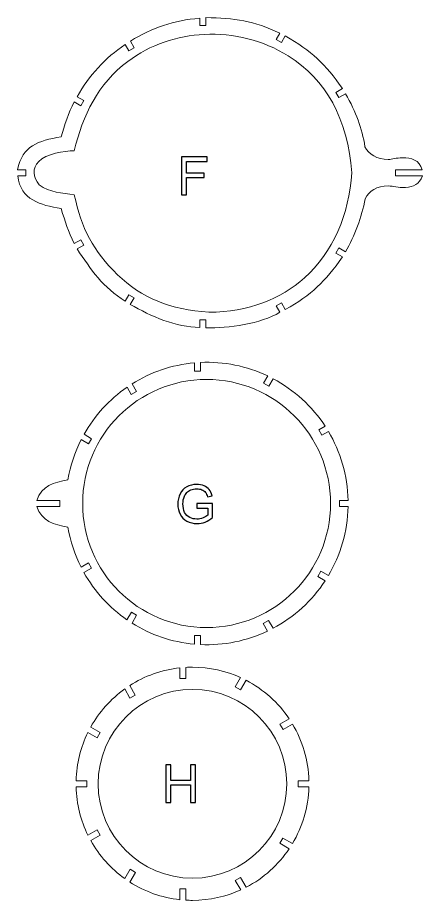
# Model space of a CAD drawing. Header units: millimetres. Extents: x 467 to 1359, y -935 to 982.
# Drawn here: x 603.8 to 803.6, y -935 to -499.6 of the extents above; entities that cross this region are included whole.
import ezdxf

# ---------------------------------------------------------------- set-up
doc = ezdxf.new("R2010")
doc.units = ezdxf.units.MM
doc.header["$MEASUREMENT"] = 0
doc.layers.add('layer 1', color=7, linetype='Continuous')

msp = doc.modelspace()

# ---------------------------------------------------------------- linework, layer by layer
at = {"layer": 'layer 1', "color": 142, "lineweight": 9}
for points, knots in [([(775.3665, -588.8902), (773.696, -598.1015), (770.1799, -607.2748), (765.707, -615.0448), (765.707, -615.0448), (765.707, -615.0448), (762.4151, -613.1442), (762.4151, -613.1442), (762.4151, -613.1442), (762.4151, -613.1442), (760.903, -615.7353), (760.903, -615.7353), (760.903, -615.7353), (760.903, -615.7353), (764.1721, -617.6228), (764.1721, -617.6228), (764.1721, -617.6228), (755.4874, -629.7556), (748.9937, -636.3222), (735.925, -643.5722), (735.925, -643.5722), (735.925, -643.5722), (734.0171, -640.2676), (734.0171, -640.2676), (734.0171, -640.2676), (734.0171, -640.2676), (731.3801, -641.7003), (731.3801, -641.7003), (731.3801, -641.7003), (731.3801, -641.7003), (733.2367, -644.9159), (733.2367, -644.9159), (733.2367, -644.9159), (724.0117, -650.5297), (707.8127, -652.9634), (696.7306, -652.4966), (696.7306, -652.4966), (696.7306, -652.4966), (696.7306, -648.6782), (696.7306, -648.6782), (696.7306, -648.6782), (696.7306, -648.6782), (693.7306, -648.6782), (693.7306, -648.6782), (693.7306, -648.6782), (693.7306, -648.6782), (693.7306, -652.3824), (693.7306, -652.3824), (693.7306, -652.3824), (682.0785, -652.3824), (669.6051, -646.8857), (659.4592, -641.0449), (659.4592, -641.0449), (659.4592, -641.0449), (661.3599, -637.7529), (661.3599, -637.7529), (661.3599, -637.7529), (661.3599, -637.7529), (658.7688, -636.2408), (658.7688, -636.2408), (658.7688, -636.2408), (658.7688, -636.2408), (656.9431, -639.403), (656.9431, -639.403), (656.9431, -639.403), (646.0882, -632.8285), (639.9992, -623.8859), (633.1735, -613.6479), (633.1735, -613.6479), (633.1735, -613.6479), (636.4804, -611.7386), (636.4804, -611.7386), (636.4804, -611.7386), (636.4804, -611.7386), (634.9601, -609.1559), (634.9601, -609.1559), (634.9601, -609.1559), (634.9601, -609.1559), (631.8143, -610.9722), (631.8143, -610.9722), (631.8143, -610.9722), (628.7004, -604.9487), (627.2727, -600.2948), (625.3204, -593.7719), (625.3204, -593.7719), (614.9659, -591.9647), (605.3763, -589.6205), (603.8509, -577.5872), (603.8509, -577.5872), (603.8509, -577.5872), (607.8368, -577.5872), (607.8368, -577.5872), (607.8368, -577.5872), (607.8368, -577.5872), (607.8368, -574.5872), (607.8368, -574.5872), (607.8368, -574.5872), (607.8368, -574.5872), (603.8356, -574.5826), (603.8356, -574.5826), (603.8356, -574.5826), (606.109, -562.727), (613.8977, -560.3022), (625.3204, -558.3812), (625.3204, -558.3812), (626.8397, -552.7182), (628.9487, -546.3501), (631.7688, -541.1797), (631.7688, -541.1797), (631.7688, -541.1797), (634.9952, -543.0424), (634.9952, -543.0424), (634.9952, -543.0424), (634.9952, -543.0424), (636.5073, -540.4513), (636.5073, -540.4513), (636.5073, -540.4513), (636.5073, -540.4513), (633.2481, -538.5696), (633.2481, -538.5696), (633.2481, -538.5696), (638.9339, -528.1723), (647.13, -519.3872), (656.9737, -512.8245), (656.9737, -512.8245), (656.9737, -512.8245), (658.7596, -515.9177), (658.7596, -515.9177), (658.7596, -515.9177), (658.7596, -515.9177), (661.3965, -514.485), (661.3965, -514.485), (661.3965, -514.485), (661.3965, -514.485), (659.4705, -511.149), (659.4705, -511.149), (659.4705, -511.149), (670.3947, -504.5345), (680.9311, -500.808), (693.7306, -499.8844), (693.7306, -499.8844), (693.7306, -499.8844), (693.7306, -503.4749), (693.7306, -503.4749), (693.7306, -503.4749), (693.7306, -503.4749), (696.7306, -503.4749), (696.7306, -503.4749), (696.7306, -503.4749), (696.7306, -503.4749), (696.7368, -499.5802), (696.7368, -499.5802), (696.7368, -499.5802), (710.7426, -499.5802), (720.4821, -501.216), (733.2456, -507.2433), (733.2456, -507.2433), (733.2456, -507.2433), (731.4158, -510.4124), (731.4158, -510.4124), (731.4158, -510.4124), (731.4158, -510.4124), (734.0528, -511.8451), (734.0528, -511.8451), (734.0528, -511.8451), (734.0528, -511.8451), (735.9342, -508.5865), (735.9342, -508.5865), (735.9342, -508.5865), (748.8166, -516.0257), (755.8556, -522.3974), (764.1586, -534.5595), (764.1586, -534.5595), (764.1586, -534.5595), (760.9299, -536.4237), (760.9299, -536.4237), (760.9299, -536.4237), (760.9299, -536.4237), (762.4152, -539.0303), (762.4152, -539.0303), (762.4152, -539.0303), (762.4152, -539.0303), (765.7021, -537.1326), (765.7021, -537.1326), (765.7021, -537.1326), (770.8956, -546.2074), (773.7726, -554.0458), (775.2625, -563.2319), (775.2625, -563.2319), (777.2326, -566.9299), (781.1248, -569.5641), (786.771, -569.5708), (786.771, -569.5708), (788.7668, -569.5731), (790.638, -568.6913), (793.8101, -568.6849), (793.8101, -568.6849), (798.1617, -568.676), (802.11, -569.7225), (803.5818, -574.5826), (803.5818, -574.5826), (799.1439, -574.5826), (794.7343, -574.5826), (790.2964, -574.5826), (790.2964, -574.5826), (790.2964, -575.521), (790.2964, -576.6442), (790.2964, -577.5826), (790.2964, -577.5826), (794.7343, -577.6108), (799.1694, -577.5544), (803.6073, -577.5826), (803.6073, -577.5826), (802.0777, -581.7709), (799.3764, -583.0552), (795.2071, -583.3746), (795.2071, -583.3746), (791.59, -583.6517), (789.3252, -582.6281), (786.7442, -582.5558), (786.7442, -582.5558), (781.1285, -582.3984), (777.3362, -585.1946), (775.3665, -588.8902)], [0, 0, 0, 0, 0.01754386, 0.01754386, 0.01754386, 0.01754386, 0.03508772, 0.03508772, 0.03508772, 0.03508772, 0.05263158, 0.05263158, 0.05263158, 0.05263158, 0.07017544, 0.07017544, 0.07017544, 0.07017544, 0.0877193, 0.0877193, 0.0877193, 0.0877193, 0.10526316, 0.10526316, 0.10526316, 0.10526316, 0.12280702, 0.12280702, 0.12280702, 0.12280702, 0.14035088, 0.14035088, 0.14035088, 0.14035088, 0.15789474, 0.15789474, 0.15789474, 0.15789474, 0.1754386, 0.1754386, 0.1754386, 0.1754386, 0.19298246, 0.19298246, 0.19298246, 0.19298246, 0.21052632, 0.21052632, 0.21052632, 0.21052632, 0.22807018, 0.22807018, 0.22807018, 0.22807018, 0.24561404, 0.24561404, 0.24561404, 0.24561404, 0.26315789, 0.26315789, 0.26315789, 0.26315789, 0.28070175, 0.28070175, 0.28070175, 0.28070175, 0.29824561, 0.29824561, 0.29824561, 0.29824561, 0.31578947, 0.31578947, 0.31578947, 0.31578947, 0.33333333, 0.33333333, 0.33333333, 0.33333333, 0.35087719, 0.35087719, 0.35087719, 0.35087719, 0.36842105, 0.36842105, 0.36842105, 0.36842105, 0.38596491, 0.38596491, 0.38596491, 0.38596491, 0.40350877, 0.40350877, 0.40350877, 0.40350877, 0.42105263, 0.42105263, 0.42105263, 0.42105263, 0.43859649, 0.43859649, 0.43859649, 0.43859649, 0.45614035, 0.45614035, 0.45614035, 0.45614035, 0.47368421, 0.47368421, 0.47368421, 0.47368421, 0.49122807, 0.49122807, 0.49122807, 0.49122807, 0.50877193, 0.50877193, 0.50877193, 0.50877193, 0.52631579, 0.52631579, 0.52631579, 0.52631579, 0.54385965, 0.54385965, 0.54385965, 0.54385965, 0.56140351, 0.56140351, 0.56140351, 0.56140351, 0.57894737, 0.57894737, 0.57894737, 0.57894737, 0.59649123, 0.59649123, 0.59649123, 0.59649123, 0.61403509, 0.61403509, 0.61403509, 0.61403509, 0.63157895, 0.63157895, 0.63157895, 0.63157895, 0.64912281, 0.64912281, 0.64912281, 0.64912281, 0.66666667, 0.66666667, 0.66666667, 0.66666667, 0.68421053, 0.68421053, 0.68421053, 0.68421053, 0.70175439, 0.70175439, 0.70175439, 0.70175439, 0.71929825, 0.71929825, 0.71929825, 0.71929825, 0.73684211, 0.73684211, 0.73684211, 0.73684211, 0.75438596, 0.75438596, 0.75438596, 0.75438596, 0.77192982, 0.77192982, 0.77192982, 0.77192982, 0.78947368, 0.78947368, 0.78947368, 0.78947368, 0.80701754, 0.80701754, 0.80701754, 0.80701754, 0.8245614, 0.8245614, 0.8245614, 0.8245614, 0.84210526, 0.84210526, 0.84210526, 0.84210526, 0.85964912, 0.85964912, 0.85964912, 0.85964912, 0.87719298, 0.87719298, 0.87719298, 0.87719298, 0.89473684, 0.89473684, 0.89473684, 0.89473684, 0.9122807, 0.9122807, 0.9122807, 0.9122807, 0.92982456, 0.92982456, 0.92982456, 0.92982456, 0.94736842, 0.94736842, 0.94736842, 0.94736842, 0.96491228, 0.96491228, 0.96491228, 0.96491228, 1, 1, 1, 1]), ([(614.5254, -581.9821), (619.6502, -586.0383), (625.7853, -585.8996), (631.8186, -586.9774), (631.8186, -586.9774), (635.2744, -603.2091), (641.1365, -614.8515), (653.1207, -626.3672), (653.1207, -626.3672), (665.0636, -637.8435), (679.1502, -643.6014), (698.2184, -644.8894), (698.2184, -644.8894), (717.927, -644.7115), (733.7739, -638.3352), (745.4277, -627.9056), (745.4277, -627.9056), (759.5208, -615.2928), (767.4818, -596.752), (768.7246, -576.0766), (768.7246, -576.0766), (766.9669, -549.7267), (755.9328, -529.9134), (737.4348, -518.426), (737.4348, -518.426), (724.9793, -510.6911), (710.3832, -507.1197), (696.022, -507.8191), (696.022, -507.8191), (682.5489, -508.4752), (669.2824, -512.8903), (658.1834, -521.1526), (658.1834, -521.1526), (643.5622, -532.0368), (635.8682, -547.8786), (631.8186, -565.2816), (631.8186, -565.2816), (626.6791, -565.2816), (617.9331, -566.7678), (614.2291, -570.4886), (614.2291, -570.4886), (610.9075, -573.8254), (611.3598, -578.4394), (614.5254, -581.9821)], [0, 0, 0, 0, 0.08333333, 0.08333333, 0.08333333, 0.08333333, 0.16666667, 0.16666667, 0.16666667, 0.16666667, 0.25, 0.25, 0.25, 0.25, 0.33333333, 0.33333333, 0.33333333, 0.33333333, 0.41666667, 0.41666667, 0.41666667, 0.41666667, 0.5, 0.5, 0.5, 0.5, 0.58333333, 0.58333333, 0.58333333, 0.58333333, 0.66666667, 0.66666667, 0.66666667, 0.66666667, 0.75, 0.75, 0.75, 0.75, 0.83333333, 0.83333333, 0.83333333, 0.83333333, 1, 1, 1, 1]), ([(628.6416, -750.8403), (621.9658, -749.6477), (615.5472, -747.9213), (613.3059, -740.7277), (613.3059, -740.7277), (613.3059, -740.7277), (624.7116, -740.7277), (624.7116, -740.7277), (624.7116, -740.7277), (624.7116, -740.7277), (624.7116, -737.7276), (624.7116, -737.7276), (624.7116, -737.7276), (624.7116, -737.7276), (613.3646, -737.7276), (613.3646, -737.7276), (613.3646, -737.7276), (615.4756, -730.2809), (622.0211, -728.8955), (628.6325, -727.5179), (628.6325, -727.5179), (629.8243, -720.5131), (632.0632, -713.8659), (635.178, -707.7393), (635.178, -707.7393), (635.178, -707.7393), (638.863, -709.8668), (638.863, -709.8668), (638.863, -709.8668), (638.863, -709.8668), (640.363, -707.2687), (640.363, -707.2687), (640.363, -707.2687), (640.363, -707.2687), (636.5956, -705.0936), (636.5956, -705.0936), (636.5956, -705.0936), (641.8204, -695.8281), (649.1004, -687.8769), (657.8191, -681.8623), (657.8191, -681.8623), (657.8191, -681.8623), (659.904, -685.4735), (659.904, -685.4735), (659.904, -685.4735), (659.904, -685.4735), (662.5021, -683.9735), (662.5021, -683.9735), (662.5021, -683.9735), (662.5021, -683.9735), (660.3289, -680.2094), (660.3289, -680.2094), (660.3289, -680.2094), (669.4071, -674.5072), (679.8918, -670.8403), (691.1454, -669.8504), (691.1454, -669.8504), (691.1454, -669.8504), (691.1454, -673.9286), (691.1454, -673.9286), (691.1454, -673.9286), (691.1454, -673.9286), (694.1455, -673.9286), (694.1455, -673.9286), (694.1455, -673.9286), (694.1455, -673.9286), (694.1455, -669.6495), (694.1455, -669.6495), (694.1455, -669.6495), (705.5661, -669.1297), (716.9252, -671.3978), (727.2519, -676.3188), (727.2519, -676.3188), (727.2519, -676.3188), (725.2032, -679.8672), (725.2032, -679.8672), (725.2032, -679.8672), (725.2032, -679.8672), (727.8013, -681.3672), (727.8013, -681.3672), (727.8013, -681.3672), (727.8013, -681.3672), (729.935, -677.6716), (729.935, -677.6716), (729.935, -677.6716), (740.3562, -683.2032), (749.204, -691.3031), (755.6368, -701.1274), (755.6368, -701.1274), (755.6368, -701.1274), (752.5619, -702.9027), (752.5619, -702.9027), (752.5619, -702.9027), (752.5619, -702.9027), (754.0619, -705.5008), (754.0619, -705.5008), (754.0619, -705.5008), (754.0619, -705.5008), (757.2267, -703.6736), (757.2267, -703.6736), (757.2267, -703.6736), (763.179, -713.6791), (766.6963, -725.3027), (766.959, -737.7277), (766.959, -737.7277), (766.959, -737.7277), (762.6971, -737.7277), (762.6971, -737.7277), (762.6971, -737.7277), (762.6971, -737.7277), (762.6971, -740.7277), (762.6971, -740.7277), (762.6971, -740.7277), (762.6971, -740.7277), (766.959, -740.7277), (766.959, -740.7277), (766.959, -740.7277), (766.6962, -753.1609), (763.1745, -764.7915), (757.2151, -774.8014), (757.2151, -774.8014), (757.2151, -774.8014), (753.4565, -772.6314), (753.4565, -772.6314), (753.4565, -772.6314), (753.4565, -772.6314), (751.9565, -775.2294), (751.9565, -775.2294), (751.9565, -775.2294), (751.9565, -775.2294), (755.6243, -777.347), (755.6243, -777.347), (755.6243, -777.347), (749.1871, -787.1708), (740.334, -795.2691), (729.9087, -800.7977), (729.9087, -800.7977), (729.9087, -800.7977), (727.706, -796.9824), (727.706, -796.9824), (727.706, -796.9824), (727.706, -796.9824), (725.1079, -798.4824), (725.1079, -798.4824), (725.1079, -798.4824), (725.1079, -798.4824), (727.2249, -802.1492), (727.2249, -802.1492), (727.2249, -802.1492), (716.8929, -807.0683), (705.568, -809.3192), (694.1454, -808.8059), (694.1454, -808.8059), (694.1454, -808.8059), (694.1454, -804.3152), (694.1454, -804.3152), (694.1454, -804.3152), (694.1454, -804.3152), (691.1453, -804.3152), (691.1453, -804.3152), (691.1453, -804.3152), (691.1453, -804.3152), (691.1453, -808.6051), (691.1453, -808.6051), (691.1453, -808.6051), (679.8881, -807.6149), (669.4001, -803.9483), (660.3213, -798.2447), (660.3213, -798.2447), (660.3213, -798.2447), (662.5549, -794.376), (662.5549, -794.376), (662.5549, -794.376), (662.5549, -794.376), (659.9568, -792.876), (659.9568, -792.876), (659.9568, -792.876), (659.9568, -792.876), (657.8115, -796.5917), (657.8115, -796.5917), (657.8115, -796.5917), (649.0793, -790.5663), (641.7933, -782.5977), (636.5729, -773.3113), (636.5729, -773.3113), (636.5729, -773.3113), (640.363, -771.1231), (640.363, -771.1231), (640.363, -771.1231), (640.363, -771.1231), (638.863, -768.525), (638.863, -768.525), (638.863, -768.525), (638.863, -768.525), (635.159, -770.6635), (635.159, -770.6635), (635.159, -770.6635), (632.048, -764.5235), (629.8185, -757.861), (628.6416, -750.8403)], [0, 0, 0, 0, 0.01960784, 0.01960784, 0.01960784, 0.01960784, 0.03921569, 0.03921569, 0.03921569, 0.03921569, 0.05882353, 0.05882353, 0.05882353, 0.05882353, 0.07843137, 0.07843137, 0.07843137, 0.07843137, 0.09803922, 0.09803922, 0.09803922, 0.09803922, 0.11764706, 0.11764706, 0.11764706, 0.11764706, 0.1372549, 0.1372549, 0.1372549, 0.1372549, 0.15686275, 0.15686275, 0.15686275, 0.15686275, 0.17647059, 0.17647059, 0.17647059, 0.17647059, 0.19607843, 0.19607843, 0.19607843, 0.19607843, 0.21568627, 0.21568627, 0.21568627, 0.21568627, 0.23529412, 0.23529412, 0.23529412, 0.23529412, 0.25490196, 0.25490196, 0.25490196, 0.25490196, 0.2745098, 0.2745098, 0.2745098, 0.2745098, 0.29411765, 0.29411765, 0.29411765, 0.29411765, 0.31372549, 0.31372549, 0.31372549, 0.31372549, 0.33333333, 0.33333333, 0.33333333, 0.33333333, 0.35294118, 0.35294118, 0.35294118, 0.35294118, 0.37254902, 0.37254902, 0.37254902, 0.37254902, 0.39215686, 0.39215686, 0.39215686, 0.39215686, 0.41176471, 0.41176471, 0.41176471, 0.41176471, 0.43137255, 0.43137255, 0.43137255, 0.43137255, 0.45098039, 0.45098039, 0.45098039, 0.45098039, 0.47058824, 0.47058824, 0.47058824, 0.47058824, 0.49019608, 0.49019608, 0.49019608, 0.49019608, 0.50980392, 0.50980392, 0.50980392, 0.50980392, 0.52941176, 0.52941176, 0.52941176, 0.52941176, 0.54901961, 0.54901961, 0.54901961, 0.54901961, 0.56862745, 0.56862745, 0.56862745, 0.56862745, 0.58823529, 0.58823529, 0.58823529, 0.58823529, 0.60784314, 0.60784314, 0.60784314, 0.60784314, 0.62745098, 0.62745098, 0.62745098, 0.62745098, 0.64705882, 0.64705882, 0.64705882, 0.64705882, 0.66666667, 0.66666667, 0.66666667, 0.66666667, 0.68627451, 0.68627451, 0.68627451, 0.68627451, 0.70588235, 0.70588235, 0.70588235, 0.70588235, 0.7254902, 0.7254902, 0.7254902, 0.7254902, 0.74509804, 0.74509804, 0.74509804, 0.74509804, 0.76470588, 0.76470588, 0.76470588, 0.76470588, 0.78431373, 0.78431373, 0.78431373, 0.78431373, 0.80392157, 0.80392157, 0.80392157, 0.80392157, 0.82352941, 0.82352941, 0.82352941, 0.82352941, 0.84313725, 0.84313725, 0.84313725, 0.84313725, 0.8627451, 0.8627451, 0.8627451, 0.8627451, 0.88235294, 0.88235294, 0.88235294, 0.88235294, 0.90196078, 0.90196078, 0.90196078, 0.90196078, 0.92156863, 0.92156863, 0.92156863, 0.92156863, 0.94117647, 0.94117647, 0.94117647, 0.94117647, 0.96078431, 0.96078431, 0.96078431, 0.96078431, 1, 1, 1, 1]), ([(697.1153, -678.0488), (663.3271, -678.0488), (635.9364, -705.4395), (635.9364, -739.2277), (635.9364, -739.2277), (635.9364, -773.0159), (663.3271, -800.4066), (697.1153, -800.4066), (697.1153, -800.4066), (730.9035, -800.4066), (758.2942, -773.0159), (758.2942, -739.2277), (758.2942, -739.2277), (758.2942, -705.4395), (730.9035, -678.0488), (697.1153, -678.0488)], [0, 0, 0, 0, 0.2, 0.2, 0.2, 0.2, 0.4, 0.4, 0.4, 0.4, 0.6, 0.6, 0.6, 0.6, 1, 1, 1, 1]), ([(690.1324, -819.9843), (698.6134, -819.9843), (706.6651, -821.8215), (713.9121, -825.1185), (713.9121, -825.1185), (713.9121, -825.1185), (711.2806, -829.6764), (711.2806, -829.6764), (711.2806, -829.6764), (711.2806, -829.6764), (713.8786, -831.1764), (713.8786, -831.1764), (713.8786, -831.1764), (713.8786, -831.1764), (716.6151, -826.4366), (716.6151, -826.4366), (716.6151, -826.4366), (725.2111, -830.9056), (732.5361, -837.481), (737.905, -845.4799), (737.905, -845.4799), (737.905, -845.4799), (733.3244, -848.1245), (733.3244, -848.1245), (733.3244, -848.1245), (733.3244, -848.1245), (734.8244, -850.7225), (734.8244, -850.7225), (734.8244, -850.7225), (734.8244, -850.7225), (739.5113, -848.0165), (739.5113, -848.0165), (739.5113, -848.0165), (744.4244, -856.2315), (747.3472, -865.7745), (747.6086, -875.9799), (747.6086, -875.9799), (747.6086, -875.9799), (742.2871, -875.9799), (742.2871, -875.9799), (742.2871, -875.9799), (742.2871, -875.9799), (742.2871, -878.9799), (742.2871, -878.9799), (742.2871, -878.9799), (742.2871, -878.9799), (747.6086, -878.9799), (747.6086, -878.9799), (747.6086, -878.9799), (747.3471, -889.1915), (744.4209, -898.7398), (739.5024, -906.9582), (739.5024, -906.9582), (739.5024, -906.9582), (734.7715, -904.2268), (734.7715, -904.2268), (734.7715, -904.2268), (734.7715, -904.2268), (733.2715, -906.8248), (733.2715, -906.8248), (733.2715, -906.8248), (733.2715, -906.8248), (737.8955, -909.4945), (737.8955, -909.4945), (737.8955, -909.4945), (732.532, -917.4794), (725.2193, -924.0448), (716.6386, -928.5108), (716.6386, -928.5108), (716.6386, -928.5108), (713.8787, -923.7305), (713.8787, -923.7305), (713.8787, -923.7305), (713.8787, -923.7305), (711.2807, -925.2305), (711.2807, -925.2305), (711.2807, -925.2305), (711.2807, -925.2305), (713.9363, -929.8301), (713.9363, -929.8301), (713.9363, -929.8301), (706.6827, -933.1337), (698.6229, -934.9755), (690.1324, -934.9755), (690.1324, -934.9755), (689.0551, -934.9755), (687.9852, -934.9441), (686.9228, -934.8848), (686.9228, -934.8848), (686.9228, -934.8848), (686.9228, -929.3277), (686.9228, -929.3277), (686.9228, -929.3277), (686.9228, -929.3277), (683.9228, -929.3277), (683.9228, -929.3277), (683.9228, -929.3277), (683.9228, -929.3277), (683.9228, -934.6409), (683.9228, -934.6409), (683.9228, -934.6409), (674.8976, -933.6714), (666.4969, -930.6162), (659.215, -925.9627), (659.215, -925.9627), (659.215, -925.9627), (661.978, -921.1771), (661.978, -921.1771), (661.978, -921.1771), (661.978, -921.1771), (659.38, -919.6771), (659.38, -919.6771), (659.38, -919.6771), (659.38, -919.6771), (656.7242, -924.277), (656.7242, -924.277), (656.7242, -924.277), (649.8421, -919.3551), (644.0932, -912.9519), (639.9389, -905.5346), (639.9389, -905.5346), (639.9389, -905.5346), (644.6332, -902.8243), (644.6332, -902.8243), (644.6332, -902.8243), (644.6332, -902.8243), (643.1332, -900.2263), (643.1332, -900.2263), (643.1332, -900.2263), (643.1332, -900.2263), (638.5407, -902.8778), (638.5407, -902.8778), (638.5407, -902.8778), (634.9704, -895.64), (632.8759, -887.5435), (632.6562, -878.9799), (632.6562, -878.9799), (632.6562, -878.9799), (637.9777, -878.9799), (637.9777, -878.9799), (637.9777, -878.9799), (637.9777, -878.9799), (637.9777, -875.9799), (637.9777, -875.9799), (637.9777, -875.9799), (637.9777, -875.9799), (632.6562, -875.9799), (632.6562, -875.9799), (632.6562, -875.9799), (632.875, -867.4456), (634.9555, -859.3747), (638.5039, -852.156), (638.5039, -852.156), (638.5039, -852.156), (643.1332, -854.8288), (643.1332, -854.8288), (643.1332, -854.8288), (643.1332, -854.8288), (644.6332, -852.2308), (644.6332, -852.2308), (644.6332, -852.2308), (644.6332, -852.2308), (639.8986, -849.4973), (639.8986, -849.4973), (639.8986, -849.4973), (644.0457, -842.069), (649.7915, -835.6546), (656.6712, -830.7215), (656.6712, -830.7215), (656.6712, -830.7215), (659.2741, -835.2299), (659.2741, -835.2299), (659.2741, -835.2299), (659.2741, -835.2299), (661.8721, -833.7299), (661.8721, -833.7299), (661.8721, -833.7299), (661.8721, -833.7299), (659.1596, -829.0317), (659.1596, -829.0317), (659.1596, -829.0317), (666.4536, -824.3586), (674.8747, -821.2906), (683.9228, -820.3189), (683.9228, -820.3189), (683.9228, -820.3189), (683.9228, -825.5263), (683.9228, -825.5263), (683.9228, -825.5263), (683.9228, -825.5263), (686.9228, -825.5263), (686.9228, -825.5263), (686.9228, -825.5263), (686.9228, -825.5263), (686.9228, -820.075), (686.9228, -820.075), (686.9228, -820.075), (687.9854, -820.0165), (689.0551, -819.9843), (690.1324, -819.9843)], [0, 0, 0, 0, 0.01960784, 0.01960784, 0.01960784, 0.01960784, 0.03921569, 0.03921569, 0.03921569, 0.03921569, 0.05882353, 0.05882353, 0.05882353, 0.05882353, 0.07843137, 0.07843137, 0.07843137, 0.07843137, 0.09803922, 0.09803922, 0.09803922, 0.09803922, 0.11764706, 0.11764706, 0.11764706, 0.11764706, 0.1372549, 0.1372549, 0.1372549, 0.1372549, 0.15686275, 0.15686275, 0.15686275, 0.15686275, 0.17647059, 0.17647059, 0.17647059, 0.17647059, 0.19607843, 0.19607843, 0.19607843, 0.19607843, 0.21568627, 0.21568627, 0.21568627, 0.21568627, 0.23529412, 0.23529412, 0.23529412, 0.23529412, 0.25490196, 0.25490196, 0.25490196, 0.25490196, 0.2745098, 0.2745098, 0.2745098, 0.2745098, 0.29411765, 0.29411765, 0.29411765, 0.29411765, 0.31372549, 0.31372549, 0.31372549, 0.31372549, 0.33333333, 0.33333333, 0.33333333, 0.33333333, 0.35294118, 0.35294118, 0.35294118, 0.35294118, 0.37254902, 0.37254902, 0.37254902, 0.37254902, 0.39215686, 0.39215686, 0.39215686, 0.39215686, 0.41176471, 0.41176471, 0.41176471, 0.41176471, 0.43137255, 0.43137255, 0.43137255, 0.43137255, 0.45098039, 0.45098039, 0.45098039, 0.45098039, 0.47058824, 0.47058824, 0.47058824, 0.47058824, 0.49019608, 0.49019608, 0.49019608, 0.49019608, 0.50980392, 0.50980392, 0.50980392, 0.50980392, 0.52941176, 0.52941176, 0.52941176, 0.52941176, 0.54901961, 0.54901961, 0.54901961, 0.54901961, 0.56862745, 0.56862745, 0.56862745, 0.56862745, 0.58823529, 0.58823529, 0.58823529, 0.58823529, 0.60784314, 0.60784314, 0.60784314, 0.60784314, 0.62745098, 0.62745098, 0.62745098, 0.62745098, 0.64705882, 0.64705882, 0.64705882, 0.64705882, 0.66666667, 0.66666667, 0.66666667, 0.66666667, 0.68627451, 0.68627451, 0.68627451, 0.68627451, 0.70588235, 0.70588235, 0.70588235, 0.70588235, 0.7254902, 0.7254902, 0.7254902, 0.7254902, 0.74509804, 0.74509804, 0.74509804, 0.74509804, 0.76470588, 0.76470588, 0.76470588, 0.76470588, 0.78431373, 0.78431373, 0.78431373, 0.78431373, 0.80392157, 0.80392157, 0.80392157, 0.80392157, 0.82352941, 0.82352941, 0.82352941, 0.82352941, 0.84313725, 0.84313725, 0.84313725, 0.84313725, 0.8627451, 0.8627451, 0.8627451, 0.8627451, 0.88235294, 0.88235294, 0.88235294, 0.88235294, 0.90196078, 0.90196078, 0.90196078, 0.90196078, 0.92156863, 0.92156863, 0.92156863, 0.92156863, 0.94117647, 0.94117647, 0.94117647, 0.94117647, 0.96078431, 0.96078431, 0.96078431, 0.96078431, 1, 1, 1, 1]), ([(690.1324, -830.9299), (715.8413, -830.9299), (736.6824, -851.771), (736.6824, -877.4799), (736.6824, -877.4799), (736.6824, -903.1888), (715.8413, -924.0299), (690.1324, -924.0299), (690.1324, -924.0299), (664.4235, -924.0299), (643.5824, -903.1888), (643.5824, -877.4799), (643.5824, -877.4799), (643.5824, -851.771), (664.4235, -830.9299), (690.1324, -830.9299)], [0, 0, 0, 0, 0.2, 0.2, 0.2, 0.2, 0.4, 0.4, 0.4, 0.4, 0.6, 0.6, 0.6, 0.6, 1, 1, 1, 1])]:
    msp.add_open_spline(points, degree=3, knots=knots, dxfattribs=at)
at = {"layer": 'layer 1', "color": 242}
for points, knots in [([(684.7624, -586.9263), (684.7624, -586.9263), (684.7624, -568.2998), (684.7624, -568.2998), (684.7624, -568.2998), (684.7624, -568.2998), (697.3275, -568.2998), (697.3275, -568.2998), (697.3275, -568.2998), (697.3275, -568.2998), (697.3275, -570.485), (697.3275, -570.485), (697.3275, -570.485), (697.3275, -570.485), (687.2338, -570.485), (687.2338, -570.485), (687.2338, -570.485), (687.2338, -570.485), (687.2338, -576.2863), (687.2338, -576.2863), (687.2338, -576.2863), (687.2338, -576.2863), (695.9747, -576.2863), (695.9747, -576.2863), (695.9747, -576.2863), (695.9747, -576.2863), (695.9747, -578.4715), (695.9747, -578.4715), (695.9747, -578.4715), (695.9747, -578.4715), (687.2338, -578.4715), (687.2338, -578.4715), (687.2338, -578.4715), (687.2338, -578.4715), (687.2338, -586.9263), (687.2338, -586.9263), (687.2338, -586.9263), (687.2338, -586.9263), (684.7624, -586.9263), (684.7624, -586.9263)], [0, 0, 0, 0, 0.09090909, 0.09090909, 0.09090909, 0.09090909, 0.18181818, 0.18181818, 0.18181818, 0.18181818, 0.27272727, 0.27272727, 0.27272727, 0.27272727, 0.36363636, 0.36363636, 0.36363636, 0.36363636, 0.45454545, 0.45454545, 0.45454545, 0.45454545, 0.54545455, 0.54545455, 0.54545455, 0.54545455, 0.63636364, 0.63636364, 0.63636364, 0.63636364, 0.72727273, 0.72727273, 0.72727273, 0.72727273, 0.81818182, 0.81818182, 0.81818182, 0.81818182, 1, 1, 1, 1]), ([(692.2147, -741.4764), (692.2147, -741.4764), (692.2147, -739.2911), (692.2147, -739.2911), (692.2147, -739.2911), (692.2147, -739.2911), (700.0971, -739.2911), (700.0971, -739.2911), (700.0971, -739.2911), (700.0971, -739.2911), (700.0971, -746.1937), (700.0971, -746.1937), (700.0971, -746.1937), (698.8874, -747.1562), (697.6387, -747.8847), (696.351, -748.3703), (696.351, -748.3703), (695.0633, -748.8559), (693.7409, -749.0987), (692.3881, -749.0987), (692.3881, -749.0987), (690.5584, -749.0987), (688.8978, -748.7085), (687.4019, -747.9237), (687.4019, -747.9237), (685.9104, -747.1432), (684.7788, -746.0073), (684.02, -744.5288), (684.02, -744.5288), (683.2569, -743.0459), (682.8754, -741.3897), (682.8754, -739.5643), (682.8754, -739.5643), (682.8754, -737.7519), (683.2526, -736.061), (684.0114, -734.4871), (684.0114, -734.4871), (684.7701, -732.9175), (685.8584, -731.7512), (687.2805, -730.9924), (687.2805, -730.9924), (688.7027, -730.2293), (690.3416, -729.8478), (692.1973, -729.8478), (692.1973, -729.8478), (693.5414, -729.8478), (694.7598, -730.0646), (695.848, -730.5025), (695.848, -730.5025), (696.9363, -730.9404), (697.7905, -731.5474), (698.4062, -732.3235), (698.4062, -732.3235), (699.0262, -733.104), (699.4944, -734.1229), (699.8153, -735.3759), (699.8153, -735.3759), (699.8153, -735.3759), (697.591, -735.9829), (697.591, -735.9829), (697.591, -735.9829), (697.3092, -735.0377), (696.9623, -734.292), (696.5504, -733.7457), (696.5504, -733.7457), (696.1342, -733.2037), (695.5445, -732.7701), (694.7728, -732.4449), (694.7728, -732.4449), (694.0053, -732.1197), (693.1512, -731.955), (692.2103, -731.955), (692.2103, -731.955), (691.0874, -731.955), (690.1161, -732.1284), (689.2923, -732.4709), (689.2923, -732.4709), (688.4729, -732.8135), (687.8138, -733.2644), (687.3065, -733.828), (687.3065, -733.828), (686.8036, -734.3874), (686.4134, -735.003), (686.1359, -735.6708), (686.1359, -735.6708), (685.6633, -736.8284), (685.4248, -738.0771), (685.4248, -739.4255), (685.4248, -739.4255), (685.4248, -741.0905), (685.711, -742.4823), (686.279, -743.6052), (686.279, -743.6052), (686.8513, -744.7239), (687.6838, -745.5563), (688.772, -746.0983), (688.772, -746.0983), (689.8647, -746.6403), (691.0223, -746.9134), (692.2493, -746.9134), (692.2493, -746.9134), (693.3159, -746.9134), (694.3565, -746.7053), (695.3711, -746.2934), (695.3711, -746.2934), (696.3857, -745.8772), (697.1531, -745.4393), (697.6777, -744.9667), (697.6777, -744.9667), (697.6777, -744.9667), (697.6777, -741.4764), (697.6777, -741.4764), (697.6777, -741.4764), (697.6777, -741.4764), (692.2147, -741.4764), (692.2147, -741.4764)], [0, 0, 0, 0, 0.03333333, 0.03333333, 0.03333333, 0.03333333, 0.06666667, 0.06666667, 0.06666667, 0.06666667, 0.1, 0.1, 0.1, 0.1, 0.13333333, 0.13333333, 0.13333333, 0.13333333, 0.16666667, 0.16666667, 0.16666667, 0.16666667, 0.2, 0.2, 0.2, 0.2, 0.23333333, 0.23333333, 0.23333333, 0.23333333, 0.26666667, 0.26666667, 0.26666667, 0.26666667, 0.3, 0.3, 0.3, 0.3, 0.33333333, 0.33333333, 0.33333333, 0.33333333, 0.36666667, 0.36666667, 0.36666667, 0.36666667, 0.4, 0.4, 0.4, 0.4, 0.43333333, 0.43333333, 0.43333333, 0.43333333, 0.46666667, 0.46666667, 0.46666667, 0.46666667, 0.5, 0.5, 0.5, 0.5, 0.53333333, 0.53333333, 0.53333333, 0.53333333, 0.56666667, 0.56666667, 0.56666667, 0.56666667, 0.6, 0.6, 0.6, 0.6, 0.63333333, 0.63333333, 0.63333333, 0.63333333, 0.66666667, 0.66666667, 0.66666667, 0.66666667, 0.7, 0.7, 0.7, 0.7, 0.73333333, 0.73333333, 0.73333333, 0.73333333, 0.76666667, 0.76666667, 0.76666667, 0.76666667, 0.8, 0.8, 0.8, 0.8, 0.83333333, 0.83333333, 0.83333333, 0.83333333, 0.86666667, 0.86666667, 0.86666667, 0.86666667, 0.9, 0.9, 0.9, 0.9, 0.93333333, 0.93333333, 0.93333333, 0.93333333, 1, 1, 1, 1]), ([(677.0009, -886.7931), (677.0009, -886.7931), (677.0009, -868.1666), (677.0009, -868.1666), (677.0009, -868.1666), (677.0009, -868.1666), (679.4723, -868.1666), (679.4723, -868.1666), (679.4723, -868.1666), (679.4723, -868.1666), (679.4723, -875.8409), (679.4723, -875.8409), (679.4723, -875.8409), (679.4723, -875.8409), (689.0977, -875.8409), (689.0977, -875.8409), (689.0977, -875.8409), (689.0977, -875.8409), (689.0977, -868.1666), (689.0977, -868.1666), (689.0977, -868.1666), (689.0977, -868.1666), (691.5691, -868.1666), (691.5691, -868.1666), (691.5691, -868.1666), (691.5691, -868.1666), (691.5691, -886.7931), (691.5691, -886.7931), (691.5691, -886.7931), (691.5691, -886.7931), (689.0977, -886.7931), (689.0977, -886.7931), (689.0977, -886.7931), (689.0977, -886.7931), (689.0977, -878.0261), (689.0977, -878.0261), (689.0977, -878.0261), (689.0977, -878.0261), (679.4723, -878.0261), (679.4723, -878.0261), (679.4723, -878.0261), (679.4723, -878.0261), (679.4723, -886.7931), (679.4723, -886.7931), (679.4723, -886.7931), (679.4723, -886.7931), (677.0009, -886.7931), (677.0009, -886.7931)], [0, 0, 0, 0, 0.07692308, 0.07692308, 0.07692308, 0.07692308, 0.15384615, 0.15384615, 0.15384615, 0.15384615, 0.23076923, 0.23076923, 0.23076923, 0.23076923, 0.30769231, 0.30769231, 0.30769231, 0.30769231, 0.38461538, 0.38461538, 0.38461538, 0.38461538, 0.46153846, 0.46153846, 0.46153846, 0.46153846, 0.53846154, 0.53846154, 0.53846154, 0.53846154, 0.61538462, 0.61538462, 0.61538462, 0.61538462, 0.69230769, 0.69230769, 0.69230769, 0.69230769, 0.76923077, 0.76923077, 0.76923077, 0.76923077, 0.84615385, 0.84615385, 0.84615385, 0.84615385, 1, 1, 1, 1])]:
    msp.add_open_spline(points, degree=3, knots=knots, dxfattribs=at)

doc.saveas('drawing.dxf')
